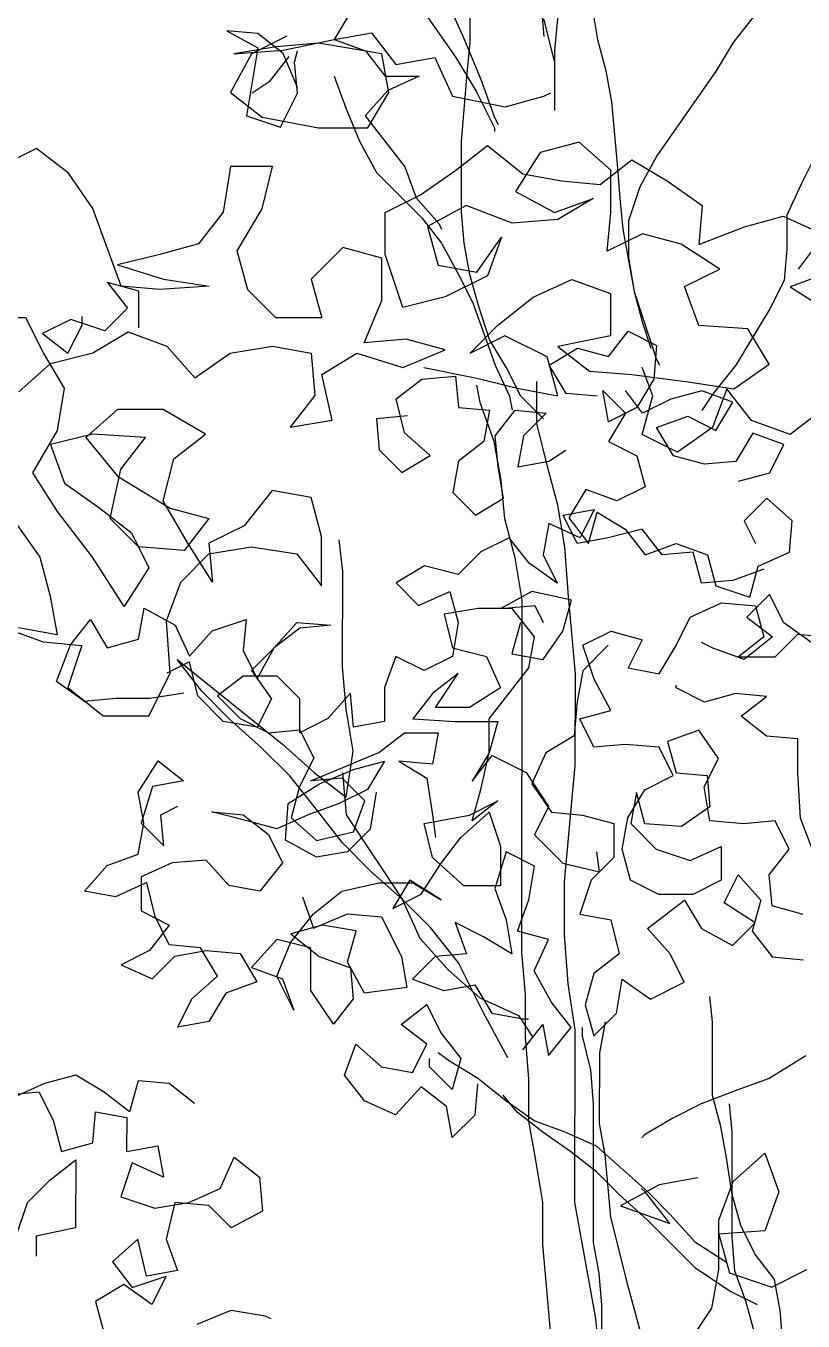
# Model space of a CAD drawing. Header units: millimetres. Extents: x 684983 to 685377, y 990360 to 990509.
# Drawn here: x 685184.878 to 685185.274, y 990436.083 to 990436.743 of the extents above; entities that cross this region are included whole.
import ezdxf

# ---------------------------------------------------------------- set-up
doc = ezdxf.new("R2010")
doc.units = ezdxf.units.MM
doc.layers.add('JACK  FRUIT TREE', color=7, linetype='Continuous')
doc.layers.add('TEAK', color=7, linetype='Continuous')

# ---------------------------------------------------------------- blocks, each defined once
blk = doc.blocks.new('JT')
for p, q in [((-0.08994, 1.8218, 157.72663), (-0.06485, 1.78588, 157.72663)), ((-0.06842, 1.80622, 157.72663), (-0.06245, 1.79306, 157.72663)), ((-0.03611, 1.80619, 157.72663), (-0.03493, 1.79303, 157.72663)), ((-0.03013, 1.8014, 157.72663), (-0.03134, 1.78824, 157.72663)), ((-0.03135, 1.78465, 157.72663), (-0.03492, 1.79901, 157.72663)), ((-0.06245, 1.79306, 157.72663), (-0.05648, 1.77869, 157.72663)), ((-0.03134, 1.78824, 157.72663), (-0.03136, 1.7679, 157.72663)), ((-0.06485, 1.78588, 157.72663), (-0.05768, 1.77391, 157.72663)), ((-0.05648, 1.77869, 157.72663), (-0.0517, 1.76553, 157.72663)), ((-0.05768, 1.77391, 157.72663), (-0.05171, 1.76194, 157.72663)), ((-0.0517, 1.76553, 157.72663), (-0.05051, 1.76313, 157.72663)), ((-0.05171, 1.76194, 157.72663), (-0.05171, 1.76074, 157.72663)), ((-0.05658, 1.66862, 157.72663), (-0.05777, 1.6746, 157.72663)), ((-0.03743, 1.67578, 157.72663), (-0.03744, 1.66142, 157.72663)), ((-0.0518, 1.65545, 157.72663), (-0.05658, 1.66862, 157.72663)), ((-0.03744, 1.66142, 157.72663), (-0.03387, 1.64706, 157.72663)), ((-0.04942, 1.64229, 157.72663), (-0.0518, 1.65545, 157.72663)), ((-0.03387, 1.64706, 157.72663), (-0.03029, 1.6339, 157.72663)), ((-0.04824, 1.62913, 157.72663), (-0.04942, 1.64229, 157.72663)), ((-0.03029, 1.6339, 157.72663), (-0.02791, 1.61954, 157.72663)), ((-0.04466, 1.61596, 157.72663), (-0.04824, 1.62913, 157.72663)), ((-0.10329, 1.61123, 157.72663), (-0.10448, 1.622, 157.72663)), ((-0.02791, 1.61954, 157.72663), (-0.02673, 1.60279, 157.72663)), ((-0.04228, 1.6016, 157.72663), (-0.04466, 1.61596, 157.72663)), ((-0.10332, 1.57893, 157.72663), (-0.10329, 1.61123, 157.72663)), ((-0.04239, 1.48196, 157.72663), (-0.04228, 1.6016, 157.72663)), ((-0.02673, 1.60279, 157.72663), (-0.02436, 1.57646, 157.72663)), ((-0.15119, 1.5706, 157.72663), (-0.15955, 1.58137, 157.72663)), ((-0.15955, 1.58137, 157.72663), (-0.12369, 1.55262, 157.72663)), ((-0.10214, 1.56457, 157.72663), (-0.10332, 1.57893, 157.72663)), ((-0.02436, 1.57646, 157.72663), (-0.02439, 1.54535, 157.72663)), ((-0.14163, 1.56102, 157.72663), (-0.15119, 1.5706, 157.72663)), ((-0.09976, 1.55021, 157.72663), (-0.10214, 1.56457, 157.72663)), ((-0.13087, 1.55143, 157.72663), (-0.14163, 1.56102, 157.72663)), ((-0.1213, 1.54185, 157.72663), (-0.13087, 1.55143, 157.72663)), ((-0.12369, 1.55262, 157.72663), (-0.11293, 1.54304, 157.72663)), ((-0.10217, 1.53466, 157.72663), (-0.09976, 1.55021, 157.72663)), ((-0.02439, 1.54535, 157.72663), (-0.02801, 1.50587, 157.72663)), ((-0.11174, 1.52988, 157.72663), (-0.1213, 1.54185, 157.72663)), ((-0.11293, 1.54304, 157.72663), (-0.10217, 1.53466, 157.72663)), ((-0.10335, 1.54303, 157.72663), (-0.10217, 1.52867, 157.72663)), ((-0.10338, 1.5191, 157.72663), (-0.11174, 1.52988, 157.72663)), ((-0.10217, 1.52867, 157.72663), (-0.08305, 1.49994, 157.72663)), ((-0.09381, 1.50952, 157.72663), (-0.10338, 1.5191, 157.72663)), ((-0.08305, 1.49994, 157.72663), (-0.09381, 1.50952, 157.72663)), ((-0.02801, 1.50587, 157.72663), (-0.02803, 1.48793, 157.72663)), ((-0.07349, 1.49036, 157.72663), (-0.08305, 1.49994, 157.72663)), ((-0.08305, 1.49994, 157.72663), (-0.07708, 1.48678, 157.72663)), ((-0.06393, 1.47839, 157.72663), (-0.07349, 1.49036, 157.72663)), ((-0.02803, 1.48793, 157.72663), (-0.02685, 1.47118, 157.72663)), ((-0.07708, 1.48678, 157.72663), (-0.06752, 1.476, 157.72663)), ((-0.05557, 1.46163, 157.72663), (-0.06393, 1.47839, 157.72663)), ((-0.04121, 1.4676, 157.72663), (-0.04239, 1.48196, 157.72663)), ((-0.06752, 1.476, 157.72663), (-0.05676, 1.46642, 157.72663)), ((-0.02685, 1.47118, 157.72663), (-0.02447, 1.45562, 157.72663)), ((-0.05676, 1.46642, 157.72663), (-0.04361, 1.46042, 157.72663)), ((-0.04122, 1.45324, 157.72663), (-0.04121, 1.4676, 157.72663)), ((-0.04721, 1.44607, 157.72663), (-0.05557, 1.46163, 157.72663)), ((-0.04361, 1.46042, 157.72663), (-0.03883, 1.45324, 157.72663)), ((-0.04004, 1.43888, 157.72663), (-0.04122, 1.45324, 157.72663)), ((-0.02447, 1.45562, 157.72663), (-0.02452, 1.39699, 157.72663)), ((-0.04005, 1.42453, 157.72663), (-0.04004, 1.43888, 157.72663)), ((-0.03767, 1.41136, 157.72663), (-0.04005, 1.42453, 157.72663)), ((-0.03529, 1.397, 157.72663), (-0.03767, 1.41136, 157.72663)), ((-0.0353, 1.38265, 157.72663), (-0.03529, 1.397, 157.72663)), ((-0.02452, 1.39699, 157.72663), (-0.01738, 1.3575, 157.72663)), ((-0.03175, 1.34316, 157.72663), (-0.0353, 1.38265, 157.72663)), ((-0.01738, 1.3575, 157.72663), (-0.0162, 1.34434, 157.72663))]:
    blk.add_line(p, q)
at = {"color": 3}
for p, q in [((-0.12227, 1.79311, 157.72663), (-0.13424, 1.78714, 157.72663)), ((-0.1115, 1.79071, 157.72663), (-0.12586, 1.78952, 157.72663)), ((-0.12347, 1.78833, 157.72663), (-0.10672, 1.7919, 157.72663)), ((-0.08997, 1.7871, 157.72663), (-0.1115, 1.79071, 157.72663)), ((-0.10672, 1.7919, 157.72663), (-0.09355, 1.79428, 157.72663)), ((-0.09355, 1.79428, 157.72663), (-0.08519, 1.7835, 157.72663)), ((-0.13424, 1.78714, 157.72663), (-0.14143, 1.77398, 157.72663)), ((-0.12586, 1.78952, 157.72663), (-0.14022, 1.78714, 157.72663)), ((-0.14022, 1.78714, 157.72663), (-0.12347, 1.78833, 157.72663)), ((-0.08759, 1.77394, 157.72663), (-0.08997, 1.7871, 157.72663)), ((-0.08519, 1.7835, 157.72663), (-0.07202, 1.78589, 157.72663)), ((-0.07202, 1.78589, 157.72663), (-0.06605, 1.77272, 157.72663)), ((-0.14143, 1.77398, 157.72663), (-0.13067, 1.7656, 157.72663)), ((-0.09478, 1.76198, 157.72663), (-0.08759, 1.77394, 157.72663)), ((-0.03495, 1.77269, 157.72663), (-0.03255, 1.77388, 157.72663)), ((-0.06605, 1.77272, 157.72663), (-0.04811, 1.76911, 157.72663)), ((-0.04811, 1.76911, 157.72663), (-0.03495, 1.77269, 157.72663)), ((-0.13067, 1.7656, 157.72663), (-0.11153, 1.76199, 157.72663)), ((-0.11153, 1.76199, 157.72663), (-0.09478, 1.76198, 157.72663)), ((-0.06488, 1.74759, 157.72663), (-0.05411, 1.75596, 157.72663)), ((-0.05411, 1.75596, 157.72663), (-0.04215, 1.74638, 157.72663)), ((-0.023, 1.75713, 157.72663), (-0.03616, 1.75355, 157.72663)), ((-0.01224, 1.74754, 157.72663), (-0.023, 1.75713, 157.72663)), ((-0.20725, 1.7549, 157.72663), (-0.22162, 1.74774, 157.72663)), ((-0.19649, 1.74652, 157.72663), (-0.20725, 1.7549, 157.72663)), ((-0.03616, 1.75355, 157.72663), (-0.04455, 1.74039, 157.72663)), ((-0.01583, 1.74276, 157.72663), (-0.00505, 1.75113, 157.72663)), ((-0.00505, 1.75113, 157.72663), (0.0069, 1.74394, 157.72663)), ((-0.18813, 1.73454, 157.72663), (-0.19649, 1.74652, 157.72663)), ((-0.14145, 1.74886, 157.72663), (-0.14386, 1.73331, 157.72663)), ((-0.1271, 1.74885, 157.72663), (-0.14145, 1.74886, 157.72663)), ((-0.1307, 1.73449, 157.72663), (-0.1271, 1.74885, 157.72663)), ((-0.07685, 1.73923, 157.72663), (-0.06488, 1.74759, 157.72663)), ((-0.01225, 1.73319, 157.72663), (-0.01224, 1.74754, 157.72663)), ((-0.04215, 1.74638, 157.72663), (-0.02899, 1.74397, 157.72663)), ((-0.02899, 1.74397, 157.72663), (-0.01583, 1.74276, 157.72663)), ((0.0069, 1.74394, 157.72663), (0.01886, 1.73555, 157.72663)), ((-0.08882, 1.73326, 157.72663), (-0.07685, 1.73923, 157.72663)), ((-0.04455, 1.74039, 157.72663), (-0.03139, 1.7332, 157.72663)), ((-0.03139, 1.7332, 157.72663), (-0.01823, 1.73798, 157.72663)), ((-0.01823, 1.73798, 157.72663), (-0.0302, 1.73081, 157.72663)), ((-0.17858, 1.70821, 157.72663), (-0.18813, 1.73454, 157.72663)), ((-0.14386, 1.73331, 157.72663), (-0.15225, 1.72255, 157.72663)), ((-0.13909, 1.72014, 157.72663), (-0.1307, 1.73449, 157.72663)), ((-0.0613, 1.73562, 157.72663), (-0.07447, 1.72846, 157.72663)), ((-0.04575, 1.72963, 157.72663), (-0.0613, 1.73562, 157.72663)), ((0.01886, 1.73555, 157.72663), (0.01765, 1.72239, 157.72663)), ((-0.08884, 1.7189, 157.72663), (-0.08882, 1.73326, 157.72663)), ((-0.0302, 1.73081, 157.72663), (-0.04575, 1.72963, 157.72663)), ((-0.01346, 1.72003, 157.72663), (-0.01225, 1.73319, 157.72663)), ((0.03321, 1.72836, 157.72663), (0.04638, 1.73194, 157.72663)), ((0.04638, 1.73194, 157.72663), (0.05953, 1.72594, 157.72663)), ((-0.07447, 1.72846, 157.72663), (-0.07089, 1.71529, 157.72663)), ((-0.05773, 1.71289, 157.72663), (-0.04935, 1.72485, 157.72663)), ((-0.04935, 1.72485, 157.72663), (-0.05415, 1.71169, 157.72663)), ((-0.00149, 1.726, 157.72663), (-0.01346, 1.72003, 157.72663)), ((0.01167, 1.7224, 157.72663), (-0.00149, 1.726, 157.72663)), ((0.01765, 1.72239, 157.72663), (0.03321, 1.72836, 157.72663)), ((-0.15225, 1.72255, 157.72663), (-0.16541, 1.71897, 157.72663)), ((-0.13551, 1.70698, 157.72663), (-0.13909, 1.72014, 157.72663)), ((-0.10319, 1.72131, 157.72663), (-0.11397, 1.71055, 157.72663)), ((-0.09003, 1.7177, 157.72663), (-0.10319, 1.72131, 157.72663)), ((0.02482, 1.71401, 157.72663), (0.01167, 1.7224, 157.72663)), ((-0.16541, 1.71897, 157.72663), (-0.17977, 1.71539, 157.72663)), ((-0.09005, 1.70335, 157.72663), (-0.09003, 1.7177, 157.72663)), ((-0.08287, 1.70095, 157.72663), (-0.08884, 1.7189, 157.72663)), ((-0.17977, 1.71539, 157.72663), (-0.16422, 1.71059, 157.72663)), ((-0.07089, 1.71529, 157.72663), (-0.05773, 1.71289, 157.72663)), ((-0.05415, 1.71169, 157.72663), (-0.06851, 1.70452, 157.72663)), ((0.01285, 1.70804, 157.72663), (0.02482, 1.71401, 157.72663)), ((0.06191, 1.71278, 157.72663), (0.04875, 1.70801, 157.72663)), ((-0.16542, 1.707, 157.72663), (-0.17858, 1.70821, 157.72663)), ((-0.14867, 1.70819, 157.72663), (-0.16542, 1.707, 157.72663)), ((-0.16422, 1.71059, 157.72663), (-0.14867, 1.70819, 157.72663)), ((-0.12595, 1.6974, 157.72663), (-0.13551, 1.70698, 157.72663)), ((-0.11397, 1.71055, 157.72663), (-0.11039, 1.69738, 157.72663)), ((-0.0386, 1.7045, 157.72663), (-0.02543, 1.71047, 157.72663)), ((-0.02543, 1.71047, 157.72663), (-0.01228, 1.70567, 157.72663)), ((0.01763, 1.69487, 157.72663), (0.01285, 1.70804, 157.72663)), ((0.04875, 1.70801, 157.72663), (0.0619, 1.69962, 157.72663)), ((-0.09604, 1.68899, 157.72663), (-0.09005, 1.70335, 157.72663)), ((-0.06851, 1.70452, 157.72663), (-0.08287, 1.70095, 157.72663)), ((-0.05057, 1.69494, 157.72663), (-0.0386, 1.7045, 157.72663)), ((-0.01228, 1.70567, 157.72663), (-0.01229, 1.69131, 157.72663)), ((-0.21089, 1.69747, 157.72663), (-0.23004, 1.69749, 157.72663)), ((-0.20492, 1.6855, 157.72663), (-0.21089, 1.69747, 157.72663)), ((-0.11039, 1.69738, 157.72663), (-0.12595, 1.6974, 157.72663)), ((-0.06015, 1.68537, 157.72663), (-0.05057, 1.69494, 157.72663)), ((0.03438, 1.69366, 157.72663), (0.01763, 1.69487, 157.72663)), ((-0.18817, 1.68549, 157.72663), (-0.1762, 1.69266, 157.72663)), ((-0.1762, 1.69266, 157.72663), (-0.16305, 1.68786, 157.72663)), ((-0.08168, 1.69018, 157.72663), (-0.09604, 1.68899, 157.72663)), ((-0.06853, 1.68658, 157.72663), (-0.08168, 1.69018, 157.72663)), ((-0.04818, 1.69134, 157.72663), (-0.06015, 1.68537, 157.72663)), ((-0.03383, 1.68415, 157.72663), (-0.04818, 1.69134, 157.72663)), ((-0.01229, 1.69131, 157.72663), (-0.03024, 1.68774, 157.72663)), ((0.04154, 1.68169, 157.72663), (0.03438, 1.69366, 157.72663)), ((-0.19776, 1.67353, 157.72663), (-0.20492, 1.6855, 157.72663)), ((-0.20253, 1.68191, 157.72663), (-0.18817, 1.68549, 157.72663)), ((-0.16305, 1.68786, 157.72663), (-0.15348, 1.67708, 157.72663)), ((-0.15348, 1.67708, 157.72663), (-0.14151, 1.68545, 157.72663)), ((-0.14151, 1.68545, 157.72663), (-0.12715, 1.68783, 157.72663)), ((-0.12715, 1.68783, 157.72663), (-0.11399, 1.68542, 157.72663)), ((-0.11399, 1.68542, 157.72663), (-0.11281, 1.67106, 157.72663)), ((-0.11041, 1.67824, 157.72663), (-0.09844, 1.68541, 157.72663)), ((-0.09844, 1.68541, 157.72663), (-0.08289, 1.68061, 157.72663)), ((-0.08289, 1.68061, 157.72663), (-0.06853, 1.68658, 157.72663)), ((-0.03024, 1.68774, 157.72663), (-0.01948, 1.67935, 157.72663)), ((-0.21331, 1.67235, 157.72663), (-0.20253, 1.68191, 157.72663)), ((-0.07571, 1.6806, 157.72663), (-0.05777, 1.67699, 157.72663)), ((-0.03025, 1.67099, 157.72663), (-0.03383, 1.68415, 157.72663)), ((0.00205, 1.67096, 157.72663), (-0.00153, 1.68053, 157.72663)), ((0.02957, 1.67333, 157.72663), (0.04154, 1.68169, 157.72663)), ((-0.10683, 1.66268, 157.72663), (-0.11041, 1.67824, 157.72663)), ((-0.05777, 1.67699, 157.72663), (-0.04341, 1.67339, 157.72663)), ((-0.01948, 1.67935, 157.72663), (-0.00512, 1.67814, 157.72663)), ((-0.00512, 1.67814, 157.72663), (0.01402, 1.67573, 157.72663)), ((-0.20016, 1.65918, 157.72663), (-0.19776, 1.67353, 157.72663)), ((-0.04341, 1.67339, 157.72663), (-0.03025, 1.67099, 157.72663)), ((0.01402, 1.67573, 157.72663), (0.02957, 1.67333, 157.72663)), ((0.02718, 1.67333, 157.72663), (0.02238, 1.66017, 157.72663)), ((0.03554, 1.66255, 157.72663), (0.02718, 1.67333, 157.72663)), ((-0.11281, 1.67106, 157.72663), (-0.12119, 1.6603, 157.72663)), ((-0.00155, 1.6578, 157.72663), (0.00205, 1.67096, 157.72663)), ((-0.17982, 1.66634, 157.72663), (-0.19059, 1.65678, 157.72663)), ((-0.16426, 1.66632, 157.72663), (-0.17982, 1.66634, 157.72663)), ((-0.14991, 1.65794, 157.72663), (-0.16426, 1.66632, 157.72663)), ((0.05948, 1.66612, 157.72663), (0.0487, 1.65775, 157.72663)), ((-0.20855, 1.64483, 157.72663), (-0.20016, 1.65918, 157.72663)), ((-0.12119, 1.6603, 157.72663), (-0.10683, 1.66268, 157.72663)), ((0.02238, 1.66017, 157.72663), (0.01041, 1.65181, 157.72663)), ((0.0487, 1.65775, 157.72663), (0.03554, 1.66255, 157.72663)), ((-0.1882, 1.65797, 157.72663), (-0.20256, 1.65439, 157.72663)), ((-0.20256, 1.65439, 157.72663), (-0.19779, 1.64123, 157.72663)), ((-0.19059, 1.65678, 157.72663), (-0.17984, 1.64361, 157.72663)), ((-0.17025, 1.65676, 157.72663), (-0.1882, 1.65797, 157.72663)), ((-0.17864, 1.646, 157.72663), (-0.17025, 1.65676, 157.72663)), ((-0.16069, 1.64957, 157.72663), (-0.14991, 1.65794, 157.72663)), ((0.01041, 1.65181, 157.72663), (-0.00155, 1.6578, 157.72663)), ((-0.18224, 1.62925, 157.72663), (-0.17864, 1.646, 157.72663)), ((-0.16429, 1.63522, 157.72663), (-0.16069, 1.64957, 157.72663)), ((-0.20019, 1.63166, 157.72663), (-0.20855, 1.64483, 157.72663)), ((-0.19779, 1.64123, 157.72663), (-0.18583, 1.63284, 157.72663)), ((-0.17984, 1.64361, 157.72663), (-0.1619, 1.63282, 157.72663)), ((-0.1272, 1.63877, 157.72663), (-0.13678, 1.62682, 157.72663)), ((-0.11404, 1.63637, 157.72663), (-0.1272, 1.63877, 157.72663)), ((-0.18583, 1.63284, 157.72663), (-0.17507, 1.62446, 157.72663)), ((-0.15593, 1.62085, 157.72663), (-0.16429, 1.63522, 157.72663)), ((-0.1619, 1.63282, 157.72663), (-0.14874, 1.62922, 157.72663)), ((-0.11046, 1.6232, 157.72663), (-0.11404, 1.63637, 157.72663)), ((-0.21455, 1.62808, 157.72663), (-0.20618, 1.61611, 157.72663)), ((-0.18824, 1.61609, 157.72663), (-0.20019, 1.63166, 157.72663)), ((-0.17268, 1.61967, 157.72663), (-0.18224, 1.62925, 157.72663)), ((-0.14874, 1.62922, 157.72663), (-0.15713, 1.61846, 157.72663)), ((-0.17507, 1.62446, 157.72663), (-0.1691, 1.61249, 157.72663)), ((-0.13678, 1.62682, 157.72663), (-0.14875, 1.62084, 157.72663)), ((-0.15713, 1.61846, 157.72663), (-0.17268, 1.61967, 157.72663)), ((-0.14756, 1.60768, 157.72663), (-0.15593, 1.62085, 157.72663)), ((-0.14875, 1.62084, 157.72663), (-0.14756, 1.60768, 157.72663)), ((-0.14875, 1.61726, 157.72663), (-0.13439, 1.61964, 157.72663)), ((-0.13439, 1.61964, 157.72663), (-0.11884, 1.61723, 157.72663)), ((-0.11048, 1.60645, 157.72663), (-0.11046, 1.6232, 157.72663)), ((-0.20618, 1.61611, 157.72663), (-0.20261, 1.60295, 157.72663)), ((-0.17748, 1.59933, 157.72663), (-0.18824, 1.61609, 157.72663)), ((-0.15833, 1.60769, 157.72663), (-0.14875, 1.61726, 157.72663)), ((-0.11884, 1.61723, 157.72663), (-0.11048, 1.60645, 157.72663)), ((-0.1691, 1.61249, 157.72663), (-0.17748, 1.59933, 157.72663)), ((-0.16313, 1.59454, 157.72663), (-0.15833, 1.60769, 157.72663)), ((-0.20261, 1.60295, 157.72663), (-0.20023, 1.58978, 157.72663)), ((-0.16195, 1.57659, 157.72663), (-0.16313, 1.59454, 157.72663)), ((-0.21817, 1.59219, 157.72663), (-0.20501, 1.5874, 157.72663)), ((-0.20023, 1.58978, 157.72663), (-0.21338, 1.59219, 157.72663)), ((-0.20501, 1.5874, 157.72663), (-0.19185, 1.58619, 157.72663)), ((-0.19185, 1.58619, 157.72663), (-0.19665, 1.57183, 157.72663)), ((-0.16914, 1.56224, 157.72663), (-0.16195, 1.57659, 157.72663)), ((-0.19665, 1.57183, 157.72663), (-0.1847, 1.56225, 157.72663)), ((-0.1847, 1.56225, 157.72663), (-0.16914, 1.56224, 157.72663)), ((0.02932, 1.40412, 157.72663), (0.0401, 1.41368, 157.72663)), ((0.0401, 1.41368, 157.72663), (0.04488, 1.40052, 157.72663)), ((0.01736, 1.40533, 157.72663), (0.0042, 1.40295, 157.72663)), ((0.02453, 1.39097, 157.72663), (0.02932, 1.40412, 157.72663)), ((0.0042, 1.40295, 157.72663), (-0.00897, 1.39578, 157.72663)), ((-0.00059, 1.40056, 157.72663), (-0.00179, 1.40176, 157.72663)), ((0.00778, 1.38979, 157.72663), (-0.00059, 1.40056, 157.72663)), ((0.04488, 1.40052, 157.72663), (0.04008, 1.38736, 157.72663)), ((-0.00897, 1.39578, 157.72663), (0.00778, 1.38979, 157.72663)), ((0.02451, 1.37422, 157.72663), (0.02453, 1.39097, 157.72663)), ((0.04008, 1.38736, 157.72663), (0.02452, 1.38618, 157.72663)), ((0.02452, 1.38618, 157.72663), (0.0281, 1.37302, 157.72663)), ((0.02211, 1.36106, 157.72663), (0.02451, 1.37422, 157.72663)), ((0.0281, 1.37302, 157.72663), (0.04245, 1.36822, 157.72663)), ((0.04245, 1.36822, 157.72663), (0.05442, 1.37419, 157.72663)), ((0.01252, 1.34671, 157.72663), (0.02211, 1.36106, 157.72663))]:
    blk.add_line(p, q, dxfattribs=at)
blk = doc.blocks.new('A$C25655A80')
at = {"color": 62}
for p, q in [((0.01046, 1.97739), (0.0105, 2.02449)), ((0.05181, 1.98985), (0.05372, 1.97831)), ((-0.0299, 1.988), (-0.03568, 1.97839)), ((0.1066, 1.98595), (0.09986, 1.97731)), ((-0.07221, 1.98131), (-0.06164, 1.97553)), ((-0.06163, 1.98034), (-0.07221, 1.98131)), ((-0.05299, 1.9736), (-0.06163, 1.98034)), ((-0.06164, 1.97553), (-0.0655, 1.95246)), ((-0.03568, 1.97839), (-0.02511, 1.97454)), ((0.00949, 1.96682), (0.01046, 1.97739)), ((0.05372, 1.97831), (0.0566, 1.96773)), ((0.09986, 1.97731), (0.09409, 1.9677)), ((-0.05107, 1.97264), (-0.0578, 1.96399)), ((-0.04819, 1.96206), (-0.05299, 1.9736)), ((-0.04915, 1.97071), (-0.04818, 1.97456)), ((-0.02511, 1.97454), (-0.01839, 1.96588)), ((-0.04819, 1.96014), (-0.04915, 1.97071)), ((0.00755, 1.94375), (0.00949, 1.96682)), ((0.0566, 1.96773), (0.05851, 1.95716)), ((0.09409, 1.9677), (0.07387, 1.93888)), ((-0.0578, 1.96399), (-0.06357, 1.96015)), ((-0.03569, 1.9659), (-0.03186, 1.95532)), ((-0.01839, 1.96588), (-0.00685, 1.96587)), ((-0.00685, 1.96587), (-0.01743, 1.96107)), ((-0.05397, 1.94861), (-0.04819, 1.96014)), ((-0.01743, 1.96107), (-0.02513, 1.95243)), ((-0.03186, 1.95532), (-0.02706, 1.94378)), ((0.05851, 1.95716), (0.06041, 1.93601)), ((-0.0655, 1.95246), (-0.05397, 1.94861)), ((-0.02513, 1.95243), (-0.01169, 1.93511)), ((-0.02706, 1.94378), (-0.0213, 1.9332)), ((0.00753, 1.91971), (0.00755, 1.94375)), ((0.12867, 1.94075), (0.12289, 1.92922)), ((0.06041, 1.93601), (0.06136, 1.92447)), ((0.07387, 1.93888), (0.06809, 1.92831)), ((-0.0213, 1.9332), (-0.00593, 1.9178)), ((-0.01169, 1.93511), (-0.00785, 1.92453)), ((0.06809, 1.92831), (0.06424, 1.91678)), ((0.12289, 1.92922), (0.11807, 1.91865)), ((-0.00785, 1.92453), (-0.00017, 1.91588)), ((0.06136, 1.92447), (0.06231, 1.9139)), ((0.00848, 1.90914), (0.00753, 1.91971)), ((0.11807, 1.91865), (0.11806, 1.90712)), ((-0.00593, 1.9178), (0.00079, 1.90915)), ((-0.00017, 1.91588), (0.00079, 1.91395)), ((0.06231, 1.9139), (0.06614, 1.89274)), ((0.06424, 1.91678), (0.06423, 1.90428)), ((0.00079, 1.90915), (0.00654, 1.89857)), ((0.01039, 1.89856), (0.00848, 1.90914)), ((0.11806, 1.90712), (0.11709, 1.89654)), ((0.12768, 1.90807), (0.1219, 1.90038)), ((0.06423, 1.90428), (0.06614, 1.89274)), ((0.00654, 1.89857), (0.01134, 1.88895)), ((0.01326, 1.88799), (0.01039, 1.89856)), ((0.11709, 1.89654), (0.11228, 1.88693)), ((-0.10209, 1.8929), (-0.11266, 1.89579)), ((-0.11266, 1.89579), (-0.10594, 1.88713)), ((-0.1021, 1.8804), (-0.10209, 1.8929)), ((0.06614, 1.89274), (0.07381, 1.86966)), ((0.06614, 1.89274), (0.06901, 1.88217)), ((0.01134, 1.88895), (0.01901, 1.86779)), ((0.0171, 1.87645), (0.01326, 1.88799)), ((-0.12517, 1.88331), (-0.13479, 1.87851)), ((-0.11364, 1.87945), (-0.12517, 1.88331)), ((-0.12132, 1.88138), (-0.12132, 1.88426)), ((-0.10594, 1.88713), (-0.11364, 1.87945)), ((0.11228, 1.88693), (0.10072, 1.86772)), ((-0.13479, 1.87851), (-0.12614, 1.87177)), ((-0.12614, 1.87177), (-0.12132, 1.88138)), ((0.05747, 1.87064), (0.0642, 1.87929)), ((0.0642, 1.87929), (0.07381, 1.87447)), ((0.06901, 1.88217), (0.07189, 1.87351)), ((0.02286, 1.86683), (0.0171, 1.87645)), ((0.07381, 1.87447), (0.07284, 1.86294)), ((0.03728, 1.86778), (0.0469, 1.87353)), ((0.0469, 1.87353), (0.05747, 1.87064)), ((0.07381, 1.86966), (0.07477, 1.86774)), ((0.01901, 1.86779), (0.02381, 1.85721)), ((0.02766, 1.85721), (0.02286, 1.86683)), ((0.04304, 1.85816), (0.03728, 1.86778)), ((0.10072, 1.86772), (0.09302, 1.85811)), ((-0.01464, 1.85629), (-0.00599, 1.86301)), ((-0.00599, 1.86301), (0.00555, 1.86396)), ((0.00555, 1.86396), (0.0065, 1.85338)), ((0.07284, 1.86294), (0.06706, 1.85333)), ((0.02381, 1.85721), (0.02477, 1.85241)), ((0.03534, 1.84951), (0.02766, 1.85721)), ((0.05361, 1.85719), (0.04304, 1.85816)), ((0.05553, 1.85911), (0.06322, 1.85141)), ((0.05745, 1.84853), (0.05553, 1.85911)), ((0.06899, 1.8514), (0.06323, 1.8591)), ((0.08918, 1.85908), (0.0786, 1.8562)), ((0.09302, 1.85811), (0.08917, 1.85235)), ((0.09975, 1.85522), (0.08918, 1.85908)), ((-0.01177, 1.84475), (-0.01464, 1.85629)), ((0.0065, 1.85338), (0.01708, 1.85241)), ((0.01708, 1.85241), (0.01514, 1.84184)), ((0.01899, 1.84376), (0.02573, 1.85241)), ((0.02573, 1.85241), (0.0363, 1.85143)), ((0.06706, 1.85333), (0.05745, 1.84853)), ((0.0786, 1.8562), (0.06899, 1.8514)), ((0.09397, 1.84561), (0.09975, 1.85522)), ((-0.0108, 1.85052), (-0.02138, 1.84956)), ((-0.02138, 1.84956), (-0.02043, 1.83899)), ((0.0363, 1.85143), (0.0286, 1.84375)), ((0.06322, 1.85141), (0.05744, 1.8418)), ((0.07379, 1.84659), (0.08437, 1.85043)), ((0.08437, 1.85043), (0.09397, 1.84561)), ((-0.00312, 1.83705), (-0.01177, 1.84475)), ((0.01994, 1.83318), (0.01899, 1.84376)), ((0.0286, 1.84375), (0.02667, 1.83318)), ((0.07955, 1.83698), (0.07379, 1.84659)), ((0.10647, 1.84464), (0.10069, 1.83503)), ((0.11704, 1.84079), (0.10647, 1.84464)), ((-0.02043, 1.83899), (-0.01274, 1.83129)), ((0.01514, 1.84184), (0.00649, 1.83512)), ((0.03725, 1.83509), (0.04302, 1.83893)), ((0.05744, 1.8418), (0.06705, 1.83699)), ((0.11223, 1.83118), (0.11704, 1.84079)), ((-0.01274, 1.83129), (-0.00312, 1.83705)), ((0.00649, 1.83512), (0.00455, 1.82455)), ((0.02667, 1.83318), (0.03725, 1.83509)), ((0.06705, 1.83699), (0.06992, 1.82641)), ((0.09012, 1.83408), (0.07955, 1.83698)), ((0.10069, 1.83503), (0.09012, 1.83408)), ((0.02186, 1.82261), (0.01994, 1.83318)), ((0.10165, 1.8283), (0.11223, 1.83118)), ((0.06992, 1.82641), (0.06031, 1.82161)), ((0.00455, 1.82455), (0.01224, 1.81685)), ((0.01224, 1.81685), (0.02186, 1.82261)), ((0.04974, 1.82547), (0.04396, 1.81586)), ((0.06031, 1.82161), (0.04974, 1.82547)), ((0.11126, 1.82253), (0.10356, 1.81484)), ((0.1199, 1.81483), (0.11126, 1.82253)), ((0.04204, 1.81682), (0.05261, 1.81874)), ((0.05261, 1.81874), (0.0478, 1.80913)), ((0.05068, 1.8072), (0.05357, 1.81777)), ((0.05357, 1.81777), (0.06318, 1.812)), ((0.03723, 1.81394), (0.0353, 1.80337)), ((0.0478, 1.80913), (0.03723, 1.81394)), ((0.04684, 1.8072), (0.04204, 1.81682)), ((0.04396, 1.81586), (0.05068, 1.8072)), ((0.10356, 1.81484), (0.1074, 1.80715)), ((0.11893, 1.80426), (0.1199, 1.81483)), ((0.02377, 1.80915), (0.01415, 1.80435)), ((0.03049, 1.80049), (0.02377, 1.80915)), ((0.05741, 1.80912), (0.04684, 1.8072)), ((0.06895, 1.81199), (0.05741, 1.80912)), ((0.06318, 1.812), (0.0699, 1.80334)), ((0.07567, 1.80333), (0.06895, 1.81199)), ((0.01415, 1.80435), (0.00645, 1.79667)), ((0.0699, 1.80334), (0.08048, 1.80717)), ((0.08625, 1.80428), (0.07567, 1.80333)), ((0.08048, 1.80717), (0.09105, 1.80332)), ((0.08912, 1.79371), (0.08625, 1.80428)), ((0.10835, 1.79946), (0.11893, 1.80426)), ((-0.00508, 1.79956), (-0.0147, 1.7938)), ((0.00645, 1.79667), (-0.00508, 1.79956)), ((0.04009, 1.79375), (0.03049, 1.80049)), ((0.0353, 1.80337), (0.04009, 1.79375)), ((0.09105, 1.80332), (0.09393, 1.79274)), ((0.10546, 1.78889), (0.10835, 1.79946)), ((0.11027, 1.7985), (0.0997, 1.79466)), ((-0.0147, 1.7938), (-0.00702, 1.78611)), ((-0.00702, 1.78611), (0.00356, 1.7909)), ((0.00356, 1.7909), (0.00644, 1.78033)), ((0.03144, 1.79088), (0.02086, 1.78512)), ((0.0449, 1.78798), (0.03144, 1.79088)), ((0.0997, 1.79466), (0.08912, 1.79371)), ((0.09393, 1.79274), (0.10546, 1.78889)), ((0.02086, 1.78512), (0.0324, 1.78607)), ((0.0324, 1.78607), (0.03528, 1.7803)), ((0.042, 1.77741), (0.0449, 1.78798)), ((0.08526, 1.78218), (0.09584, 1.78697)), ((0.09584, 1.78697), (0.10738, 1.786)), ((0.11219, 1.78984), (0.10449, 1.78216)), ((0.11699, 1.78022), (0.11219, 1.78984)), ((-0.1022, 1.77466), (-0.10026, 1.78523)), ((-0.10026, 1.78523), (-0.08969, 1.77945)), ((0.01317, 1.78513), (0.00163, 1.78321)), ((0.00163, 1.78321), (0.00451, 1.77168)), ((0.02471, 1.78512), (0.01317, 1.78513)), ((0.03239, 1.7755), (0.02471, 1.78512)), ((0.08045, 1.77257), (0.08526, 1.78218)), ((0.10449, 1.78216), (0.11314, 1.77542)), ((0.10738, 1.786), (0.11025, 1.77542)), ((-0.12527, 1.77276), (-0.11853, 1.7814)), ((-0.11853, 1.7814), (-0.11277, 1.77178)), ((-0.08969, 1.77945), (-0.0849, 1.76887)), ((-0.0849, 1.76887), (-0.0772, 1.77752)), ((-0.0772, 1.77752), (-0.06566, 1.78135)), ((-0.06566, 1.78135), (-0.06663, 1.77078)), ((-0.05606, 1.77173), (-0.04836, 1.78038)), ((-0.0474, 1.77845), (-0.05606, 1.77173)), ((-0.04836, 1.78038), (-0.03682, 1.7794)), ((-0.03682, 1.7794), (-0.0474, 1.77845)), ((0.00644, 1.78033), (0.0045, 1.76879)), ((0.02758, 1.78031), (0.02469, 1.76973)), ((0.03526, 1.7678), (0.042, 1.77741)), ((0.04873, 1.7726), (0.05834, 1.77739)), ((0.05834, 1.77739), (0.06892, 1.7745)), ((0.12659, 1.77349), (0.11699, 1.78022)), ((-0.11277, 1.77178), (-0.1022, 1.77466)), ((0.03045, 1.76492), (0.03239, 1.7755)), ((0.06892, 1.7745), (0.0641, 1.76489)), ((0.09295, 1.77159), (0.0891, 1.77352)), ((0.11025, 1.77542), (0.10159, 1.7687)), ((0.11314, 1.77542), (0.10352, 1.76774)), ((0.11409, 1.76869), (0.12179, 1.77637)), ((0.12179, 1.77637), (0.13236, 1.7754)), ((-0.13009, 1.76026), (-0.12527, 1.77276)), ((-0.06663, 1.77078), (-0.06183, 1.76116)), ((-0.05606, 1.77173), (-0.06375, 1.76405)), ((-0.06183, 1.76116), (-0.05606, 1.77173)), ((-0.01472, 1.76881), (-0.01858, 1.75824)), ((-0.00511, 1.76399), (-0.01472, 1.76881)), ((0.0045, 1.76879), (-0.00511, 1.76399)), ((0.00451, 1.77168), (0.01604, 1.76878)), ((0.01604, 1.76878), (0.02084, 1.7582)), ((0.02469, 1.76973), (0.03526, 1.7678)), ((0.05738, 1.77259), (0.04872, 1.76394)), ((0.05256, 1.76106), (0.04873, 1.7726)), ((0.07467, 1.76296), (0.08045, 1.77257)), ((0.10352, 1.76774), (0.09295, 1.77159)), ((0.10159, 1.7687), (0.11409, 1.76869)), ((-0.0849, 1.76695), (-0.09259, 1.76311)), ((-0.08203, 1.75541), (-0.0849, 1.76695)), ((0.01698, 1.74763), (0.03045, 1.76492)), ((0.0641, 1.76489), (0.07467, 1.76296)), ((-0.12048, 1.75353), (-0.13009, 1.76026)), ((-0.06664, 1.76213), (-0.0753, 1.75541)), ((-0.0551, 1.76212), (-0.06664, 1.76213)), ((-0.06375, 1.76405), (-0.05703, 1.75443)), ((-0.04742, 1.75442), (-0.0551, 1.76212)), ((0.00642, 1.76302), (-0.00224, 1.7563)), ((-0.00128, 1.75149), (0.00642, 1.76302)), ((0.04872, 1.76394), (0.04679, 1.75337)), ((0.05832, 1.75048), (0.05256, 1.76106)), ((-0.08683, 1.75638), (-0.09837, 1.75447)), ((-0.07338, 1.74675), (-0.08203, 1.75541)), ((-0.0753, 1.75541), (-0.06761, 1.74771)), ((-0.03012, 1.75633), (-0.03781, 1.74768)), ((-0.02916, 1.74479), (-0.03012, 1.75633)), ((-0.01858, 1.75824), (-0.01859, 1.7467)), ((-0.00224, 1.7563), (-0.00897, 1.74766)), ((0.02084, 1.7582), (0.01025, 1.75148)), ((0.08044, 1.75815), (0.08044, 1.75911)), ((0.09004, 1.75333), (0.08044, 1.75815)), ((0.10062, 1.75621), (0.09004, 1.75333)), ((0.1112, 1.75524), (0.10062, 1.75621)), ((-0.10991, 1.75448), (-0.12048, 1.75353)), ((-0.09837, 1.75447), (-0.10991, 1.75448)), ((-0.05703, 1.75443), (-0.06185, 1.74482)), ((-0.04743, 1.74288), (-0.04742, 1.75442)), ((0.01025, 1.75148), (-0.00128, 1.75149)), ((0.04679, 1.75337), (0.04581, 1.74184)), ((0.10254, 1.74851), (0.1112, 1.75524)), ((-0.06185, 1.74482), (-0.07338, 1.74675)), ((-0.06761, 1.74771), (-0.05801, 1.74289)), ((-0.03781, 1.74768), (-0.04743, 1.74288)), ((-0.01859, 1.7467), (-0.02916, 1.74479)), ((-0.00897, 1.74766), (0.00544, 1.74668)), ((0.00544, 1.74668), (0.01986, 1.74667)), ((0.01697, 1.7361), (0.01698, 1.74763)), ((0.01986, 1.74667), (0.01697, 1.7361)), ((0.04774, 1.7476), (0.05832, 1.75048)), ((0.05254, 1.73799), (0.04774, 1.7476)), ((0.11118, 1.74178), (0.10254, 1.74851)), ((-0.05801, 1.74289), (-0.04743, 1.74385)), ((-0.04743, 1.74385), (-0.04263, 1.73423)), ((-0.02052, 1.73613), (-0.01186, 1.74285)), ((-0.01186, 1.74285), (-0.00033, 1.74284)), ((-0.00033, 1.74284), (-0.00226, 1.73227)), ((0.08811, 1.74372), (0.07754, 1.73989)), ((0.09483, 1.7341), (0.08811, 1.74372)), ((0.04581, 1.74184), (0.0362, 1.73608)), ((0.06312, 1.73894), (0.05254, 1.73799)), ((0.07465, 1.73797), (0.06312, 1.73894)), ((0.07945, 1.72835), (0.07465, 1.73797)), ((0.07754, 1.73989), (0.08041, 1.72931)), ((0.12176, 1.74081), (0.11118, 1.74178)), ((0.12175, 1.72927), (0.12176, 1.74081)), ((-0.10224, 1.72275), (-0.0955, 1.73331)), ((-0.0955, 1.73331), (-0.08686, 1.72658)), ((-0.04263, 1.73423), (-0.04745, 1.72462)), ((-0.0436, 1.72654), (-0.02052, 1.73613)), ((0.01697, 1.7361), (0.01119, 1.72649)), ((0.01119, 1.72649), (0.01793, 1.73513)), ((0.01407, 1.7236), (0.01697, 1.7361)), ((0.01793, 1.73513), (0.02946, 1.72936)), ((0.0362, 1.73608), (0.03138, 1.72551)), ((0.09002, 1.72449), (0.09483, 1.7341)), ((-0.04072, 1.72557), (-0.02918, 1.73037)), ((-0.02918, 1.73037), (-0.0186, 1.73324)), ((-0.0186, 1.73324), (-0.02438, 1.72364)), ((-0.01379, 1.73324), (-0.00419, 1.72746)), ((-0.00226, 1.73227), (-0.01379, 1.73324)), ((0.02946, 1.72936), (0.03714, 1.71781)), ((0.08041, 1.72931), (0.09098, 1.72834)), ((0.12269, 1.71389), (0.12175, 1.72927)), ((-0.09744, 1.72467), (-0.10129, 1.71217)), ((-0.08686, 1.72658), (-0.09744, 1.72467)), ((-0.0513, 1.71885), (-0.04072, 1.72557)), ((-0.04745, 1.72462), (-0.05034, 1.71405)), ((-0.03303, 1.72749), (-0.0436, 1.72654)), ((-0.02534, 1.71979), (-0.03303, 1.72749)), ((-0.00419, 1.72746), (-0.00228, 1.71496)), ((0.03138, 1.72551), (0.0381, 1.71589)), ((0.06983, 1.72355), (0.07945, 1.72835)), ((0.09193, 1.71296), (0.09002, 1.72449)), ((0.09098, 1.72834), (0.09193, 1.71776)), ((-0.10033, 1.71217), (-0.10224, 1.72275)), ((-0.02438, 1.72364), (-0.03399, 1.71884)), ((-0.02149, 1.72267), (-0.02343, 1.71018)), ((0.01118, 1.71303), (0.01407, 1.7236)), ((0.06405, 1.71394), (0.06983, 1.72355)), ((0.06695, 1.72259), (0.06501, 1.71202)), ((0.06982, 1.71201), (0.06695, 1.72259)), ((-0.09456, 1.71505), (-0.08879, 1.71793)), ((-0.07726, 1.71599), (-0.06668, 1.71502)), ((-0.06572, 1.7131), (-0.07726, 1.71599)), ((-0.05227, 1.70636), (-0.0513, 1.71885)), ((-0.03399, 1.71884), (-0.04457, 1.715)), ((-0.0292, 1.70922), (-0.02534, 1.71979)), ((0.00733, 1.70727), (0.01695, 1.71591)), ((0.01022, 1.71495), (0.01984, 1.71975)), ((0.01984, 1.71975), (0.01118, 1.71303)), ((0.01695, 1.71591), (0.02079, 1.70437)), ((0.03714, 1.71781), (0.03233, 1.7082)), ((0.0381, 1.71589), (0.04867, 1.71492)), ((0.09193, 1.71776), (0.08232, 1.71104)), ((-0.10226, 1.7016), (-0.10033, 1.71217)), ((-0.10129, 1.71217), (-0.09361, 1.70447)), ((-0.09361, 1.70447), (-0.09456, 1.71505)), ((-0.06668, 1.71502), (-0.05804, 1.70829)), ((-0.05515, 1.71021), (-0.06572, 1.7131)), ((-0.04457, 1.715), (-0.05515, 1.71021)), ((-0.05034, 1.71405), (-0.0417, 1.70635)), ((-0.00516, 1.71208), (0.01022, 1.71495)), ((-0.00229, 1.70055), (-0.00516, 1.71208)), ((-0.00228, 1.71496), (-0.00132, 1.70727)), ((0.04867, 1.71492), (0.05925, 1.71202)), ((0.05925, 1.71202), (0.05923, 1.70049)), ((0.06212, 1.70337), (0.06405, 1.71394)), ((0.06501, 1.71202), (0.07366, 1.70336)), ((0.08232, 1.71104), (0.06982, 1.71201)), ((0.10347, 1.71198), (0.09193, 1.71296)), ((0.11404, 1.71294), (0.10347, 1.71198)), ((0.11884, 1.70332), (0.11404, 1.71294)), ((0.12749, 1.70139), (0.12269, 1.71389)), ((-0.05804, 1.70829), (-0.05324, 1.69867)), ((-0.0417, 1.70635), (-0.0292, 1.70922)), ((-0.02343, 1.71018), (-0.03113, 1.70249)), ((0.00059, 1.69862), (0.00733, 1.70727)), ((0.03233, 1.7082), (0.04193, 1.69858)), ((-0.0417, 1.70058), (-0.05227, 1.70636)), ((-0.03113, 1.70249), (-0.0417, 1.70058)), ((0.02079, 1.70437), (0.02077, 1.69091)), ((0.065, 1.69279), (0.06212, 1.70337)), ((0.07366, 1.70336), (0.08519, 1.6995)), ((0.08519, 1.6995), (0.09577, 1.7043)), ((0.09577, 1.7043), (0.09576, 1.69277)), ((0.1121, 1.69467), (0.11884, 1.70332)), ((-0.11284, 1.69776), (-0.10226, 1.7016)), ((-0.09073, 1.6987), (-0.10131, 1.69391)), ((-0.07919, 1.69965), (-0.09073, 1.6987)), ((-0.07151, 1.691), (-0.07919, 1.69965)), ((-0.05324, 1.69867), (-0.06094, 1.68906)), ((-0.00615, 1.68805), (0.00059, 1.69862)), ((0.00828, 1.69092), (-0.00229, 1.70055)), ((0.02271, 1.70245), (0.01885, 1.68995)), ((0.03232, 1.69763), (0.02271, 1.70245)), ((0.04193, 1.69858), (0.05442, 1.69569)), ((0.05923, 1.70049), (0.05154, 1.69281)), ((0.05442, 1.69569), (0.05347, 1.70242)), ((-0.12054, 1.68912), (-0.11284, 1.69776)), ((-0.10131, 1.69391), (-0.10132, 1.68237)), ((0.03038, 1.6861), (0.03232, 1.69763)), ((0.09671, 1.68507), (0.10153, 1.69468)), ((0.10153, 1.69468), (0.10921, 1.68602)), ((0.11305, 1.6841), (0.1121, 1.69467)), ((-0.09939, 1.69198), (-0.10997, 1.68719)), ((-0.09651, 1.68044), (-0.09939, 1.69198)), ((-0.06094, 1.68906), (-0.07151, 1.691)), ((-0.03306, 1.68904), (-0.02056, 1.69191)), ((-0.02056, 1.69191), (-0.00903, 1.6919)), ((-0.00999, 1.69286), (-0.01576, 1.68325)), ((0.00058, 1.68612), (-0.00999, 1.69286)), ((-0.00903, 1.6919), (0.00058, 1.68612)), ((0.02077, 1.69091), (0.00828, 1.69092)), ((0.01885, 1.68995), (0.02269, 1.67937)), ((0.05154, 1.69281), (0.04768, 1.68127)), ((0.0746, 1.68798), (0.065, 1.69279)), ((0.09576, 1.69277), (0.08614, 1.68797)), ((-0.10997, 1.68719), (-0.12054, 1.68912)), ((-0.04652, 1.68713), (-0.04269, 1.67655)), ((-0.04268, 1.68136), (-0.03306, 1.68904)), ((-0.01576, 1.68325), (-0.00615, 1.68805)), ((0.02653, 1.67553), (0.03038, 1.6861)), ((0.07075, 1.67645), (0.08325, 1.68605)), ((0.08614, 1.68797), (0.0746, 1.68798)), ((0.08325, 1.68605), (0.08901, 1.67643)), ((0.10728, 1.67834), (0.09671, 1.68507)), ((0.10921, 1.68602), (0.10632, 1.67545)), ((-0.10132, 1.68237), (-0.09171, 1.67756)), ((-0.05038, 1.67175), (-0.04268, 1.68136)), ((-0.04269, 1.67655), (-0.03115, 1.68135)), ((-0.03115, 1.68135), (-0.01961, 1.68037)), ((0.04768, 1.68127), (0.05825, 1.67934)), ((0.12362, 1.6812), (0.11305, 1.6841)), ((-0.09171, 1.67756), (-0.09845, 1.66891)), ((-0.09172, 1.67083), (-0.09651, 1.68044)), ((-0.0398, 1.67751), (-0.05038, 1.67463)), ((-0.02827, 1.67558), (-0.0398, 1.67751)), ((-0.01961, 1.68037), (-0.01289, 1.66691)), ((0.00538, 1.67843), (0.00922, 1.66785)), ((0.01499, 1.67361), (0.00538, 1.67843)), ((0.02269, 1.67937), (0.0246, 1.66784)), ((0.05825, 1.67934), (0.06113, 1.6678)), ((0.07843, 1.66779), (0.07075, 1.67645)), ((0.08901, 1.67643), (0.09958, 1.67065)), ((0.09958, 1.67065), (0.10728, 1.67834)), ((-0.05519, 1.67272), (-0.06385, 1.66311)), ((-0.0552, 1.66022), (-0.05038, 1.67175)), ((-0.04365, 1.66982), (-0.05519, 1.67272)), ((-0.05038, 1.67463), (-0.04077, 1.66694)), ((-0.03116, 1.665), (-0.02827, 1.67558)), ((0.0246, 1.66784), (0.01499, 1.67361)), ((0.0371, 1.67263), (0.02653, 1.67553)), ((0.03228, 1.66206), (0.0371, 1.67263)), ((0.10632, 1.67545), (0.11304, 1.66679)), ((-0.09845, 1.66891), (-0.10807, 1.66411)), ((-0.08114, 1.66986), (-0.09172, 1.67083)), ((-0.0898, 1.66698), (-0.07922, 1.66889)), ((-0.07538, 1.66024), (-0.08114, 1.66986)), ((-0.07922, 1.66889), (-0.06769, 1.66792)), ((-0.06769, 1.66792), (-0.06193, 1.6583)), ((-0.04367, 1.6554), (-0.04365, 1.66982)), ((0.00922, 1.66785), (-0.00136, 1.6669)), ((0.06113, 1.6678), (0.05247, 1.66108)), ((0.08323, 1.65817), (0.07843, 1.66779)), ((-0.10807, 1.66411), (-0.0975, 1.6593)), ((-0.0975, 1.6593), (-0.0898, 1.66698)), ((-0.06385, 1.66311), (-0.05328, 1.65926)), ((-0.04077, 1.66694), (-0.0302, 1.66308)), ((-0.0254, 1.65442), (-0.03116, 1.665)), ((-0.0302, 1.66308), (-0.02925, 1.6525)), ((-0.01289, 1.66691), (-0.01098, 1.65633)), ((-0.00136, 1.6669), (-0.00906, 1.65922)), ((0.11304, 1.66679), (0.12361, 1.66582)), ((-0.08404, 1.65256), (-0.07538, 1.66024)), ((-0.04944, 1.64868), (-0.0552, 1.66022)), ((-0.05328, 1.65926), (-0.04944, 1.64868)), ((-0.00906, 1.65922), (0.00152, 1.65536)), ((0.03804, 1.65148), (0.03228, 1.66206)), ((0.05247, 1.66108), (0.04958, 1.65051)), ((0.06015, 1.64762), (0.06208, 1.65915)), ((0.06208, 1.65915), (0.07169, 1.65241)), ((-0.07251, 1.65447), (-0.07828, 1.64486)), ((-0.06193, 1.6583), (-0.07251, 1.65447)), ((-0.03599, 1.64386), (-0.04367, 1.6554)), ((-0.01098, 1.65633), (-0.0254, 1.65442)), ((0.00152, 1.65536), (0.01209, 1.65727)), ((0.01209, 1.65727), (0.01785, 1.64766)), ((0.07169, 1.65241), (0.08323, 1.65817)), ((-0.08886, 1.64295), (-0.08404, 1.65256)), ((-0.02925, 1.6525), (-0.03599, 1.64386)), ((-0.01291, 1.64384), (-0.00426, 1.65056)), ((-0.00426, 1.65056), (0.00054, 1.64094)), ((0.04476, 1.64282), (0.03804, 1.65148)), ((0.04958, 1.65051), (0.05245, 1.63993)), ((0.09283, 1.6447), (0.09188, 1.65336)), ((0.01785, 1.64766), (0.02842, 1.64572)), ((0.02842, 1.64572), (0.03035, 1.64572)), ((0.05245, 1.63993), (0.06015, 1.64762)), ((-0.07828, 1.64486), (-0.08886, 1.64295)), ((-0.00427, 1.6371), (-0.01291, 1.64384)), ((0.00054, 1.64094), (0.00726, 1.63228)), ((0.02841, 1.63515), (0.03515, 1.64379)), ((0.03515, 1.64379), (0.03706, 1.63322)), ((0.03706, 1.63322), (0.04476, 1.64282)), ((0.0486, 1.63994), (0.04861, 1.64282)), ((0.0563, 1.64474), (0.05437, 1.63416)), ((0.09281, 1.61971), (0.09283, 1.6447)), ((-0.03216, 1.62655), (-0.0283, 1.63712)), ((-0.0283, 1.63712), (-0.01966, 1.62942)), ((-0.00908, 1.62749), (-0.00427, 1.6371)), ((0.05148, 1.6284), (0.0486, 1.63994)), ((-0.00332, 1.62941), (-0.00331, 1.63229)), ((0.00342, 1.63133), (-0.00043, 1.63421)), ((0.00726, 1.63228), (0.00437, 1.62171)), ((0.05437, 1.63416), (0.05435, 1.61013)), ((0.12454, 1.63314), (0.11204, 1.62546)), ((-0.01966, 1.62942), (-0.00908, 1.62749)), ((0.00437, 1.62171), (-0.00332, 1.62941)), ((0.01302, 1.62555), (0.00342, 1.63133)), ((0.05243, 1.61686), (0.05148, 1.6284)), ((-0.13406, 1.62376), (-0.14464, 1.61896)), ((-0.12348, 1.62664), (-0.13406, 1.62376)), ((-0.11387, 1.62086), (-0.12348, 1.62664)), ((-0.10233, 1.62469), (-0.10523, 1.61412)), ((-0.09176, 1.62372), (-0.10233, 1.62469)), ((-0.08311, 1.61699), (-0.09176, 1.62372)), ((-0.02544, 1.61789), (-0.03216, 1.62655)), ((0.01302, 1.62363), (0.01205, 1.61305)), ((0.02263, 1.61785), (0.01302, 1.62555)), ((0.11204, 1.62546), (0.10146, 1.62162)), ((-0.14656, 1.61993), (-0.13598, 1.62088)), ((-0.13598, 1.62088), (-0.13118, 1.61126)), ((-0.10523, 1.61412), (-0.11387, 1.62086)), ((-0.00621, 1.62268), (-0.01487, 1.61308)), ((0.00244, 1.61595), (-0.00621, 1.62268)), ((0.02647, 1.614), (0.02167, 1.61977)), ((0.10146, 1.62162), (0.08896, 1.61683)), ((0.09568, 1.60913), (0.09281, 1.61971)), ((-0.01487, 1.61308), (-0.02544, 1.61789)), ((0.00435, 1.60537), (0.00244, 1.61595)), ((0.03224, 1.61111), (0.02263, 1.61785)), ((0.05239, 1.56976), (0.05243, 1.61686)), ((0.08896, 1.61683), (0.07934, 1.61203)), ((0.09952, 1.60721), (0.09857, 1.61682)), ((-0.13118, 1.61126), (-0.12831, 1.60069)), ((-0.11773, 1.60356), (-0.11676, 1.61413)), ((-0.11676, 1.61413), (-0.10619, 1.6122)), ((-0.10619, 1.6122), (-0.1062, 1.60067)), ((0.01205, 1.61305), (0.00435, 1.60537)), ((0.03512, 1.60726), (0.02647, 1.614)), ((0.04281, 1.60726), (0.03224, 1.61111)), ((0.05435, 1.61013), (0.05626, 1.59956)), ((0.07934, 1.61203), (0.06972, 1.60627)), ((0.04472, 1.60053), (0.03512, 1.60726)), ((0.05338, 1.60244), (0.04281, 1.60726)), ((0.06972, 1.60627), (0.06876, 1.60531)), ((0.09759, 1.59856), (0.09568, 1.60913)), ((0.09949, 1.57164), (0.09952, 1.60721)), ((-0.12831, 1.60069), (-0.11773, 1.60356)), ((-0.1062, 1.60067), (-0.09562, 1.60258)), ((-0.09562, 1.60258), (-0.09371, 1.592)), ((0.07067, 1.58704), (0.05338, 1.60244)), ((-0.13216, 1.59108), (-0.12351, 1.5978)), ((-0.12351, 1.5978), (-0.12353, 1.57473)), ((-0.07449, 1.58814), (-0.06967, 1.59871)), ((-0.06967, 1.59871), (-0.06103, 1.59197)), ((0.05337, 1.59379), (0.04472, 1.60053)), ((0.05626, 1.59956), (0.05816, 1.5784)), ((0.0995, 1.58606), (0.09759, 1.59856)), ((-0.10428, 1.59682), (-0.10814, 1.58529)), ((-0.09371, 1.592), (-0.10428, 1.59682)), ((0.06105, 1.58609), (0.05337, 1.59379)), ((-0.13986, 1.58339), (-0.13216, 1.59108)), ((-0.08507, 1.58334), (-0.07449, 1.58814)), ((-0.06103, 1.59197), (-0.06008, 1.58044)), ((-0.10814, 1.58529), (-0.09661, 1.58143)), ((0.07066, 1.57743), (0.06105, 1.58609)), ((0.07835, 1.57935), (0.07067, 1.58704)), ((0.10238, 1.57548), (0.0995, 1.58606)), ((-0.14372, 1.57186), (-0.13986, 1.58339)), ((-0.09661, 1.58143), (-0.08507, 1.58334)), ((-0.08987, 1.58335), (-0.09277, 1.57085)), ((-0.07834, 1.58237), (-0.08987, 1.58335)), ((-0.07066, 1.57468), (-0.07834, 1.58237)), ((-0.06008, 1.58044), (-0.07066, 1.57468)), ((0.08699, 1.56973), (0.07835, 1.57935)), ((0.05816, 1.5784), (0.06391, 1.55533)), ((0.08698, 1.56107), (0.07066, 1.57743)), ((0.10718, 1.56586), (0.10238, 1.57548)), ((-0.12353, 1.57473), (-0.13699, 1.57185)), ((-0.13699, 1.57185), (-0.13699, 1.56513)), ((-0.10238, 1.57086), (-0.11104, 1.56318)), ((-0.09951, 1.55836), (-0.10238, 1.57086)), ((-0.09277, 1.57085), (-0.08893, 1.56027)), ((0.10044, 1.5601), (0.09949, 1.57164)), ((0.0543, 1.55918), (0.05239, 1.56976)), ((0.09756, 1.56299), (0.08699, 1.56973)), ((-0.11104, 1.56318), (-0.10432, 1.55452)), ((0.1139, 1.55721), (0.10718, 1.56586)), ((-0.10432, 1.55452), (-0.09278, 1.55836)), ((-0.08893, 1.56027), (-0.09951, 1.55836)), ((-0.09278, 1.55836), (-0.0976, 1.54875)), ((0.05525, 1.54861), (0.0543, 1.55918)), ((0.09851, 1.55337), (0.08698, 1.56107)), ((0.10428, 1.54952), (0.10044, 1.5601)), ((-0.1072, 1.55548), (-0.11682, 1.54973)), ((-0.0976, 1.54875), (-0.1072, 1.55548)), ((0.06391, 1.55533), (0.06966, 1.53417)), ((0.10812, 1.54856), (0.09851, 1.55337)), ((0.11581, 1.54663), (0.1139, 1.55721)), ((-0.11682, 1.54973), (-0.11395, 1.53915)), ((0.05524, 1.53611), (0.05525, 1.54861)), ((0.1129, 1.51779), (0.10428, 1.54952)), ((-0.08222, 1.542), (-0.07068, 1.5468)), ((-0.07068, 1.5468), (-0.05915, 1.54487)), ((-0.05915, 1.54487), (-0.05723, 1.5439)), ((0.11676, 1.53413), (0.11581, 1.54663))]:
    blk.add_line(p, q, dxfattribs=at)
blk = doc.blocks.new('TR')
blk.add_blockref('A$C25655A80', (0.01921, 0.01485, 1.34531))

msp = doc.modelspace()

# ---------------------------------------------------------------- block references
at = {"layer": 'JACK  FRUIT TREE', "xscale": 1.5, "yscale": 1.5, "zscale": 1.5}
msp.add_blockref('JT', (685185.194, 990434.04786, -138.04995), dxfattribs=at)
at = {"layer": 'TEAK', "xscale": 1.5, "yscale": 1.5, "zscale": 1.5}
msp.add_blockref('TR', (685185.05947, 990433.746, 98.578), dxfattribs=at)

doc.saveas('drawing.dxf')
